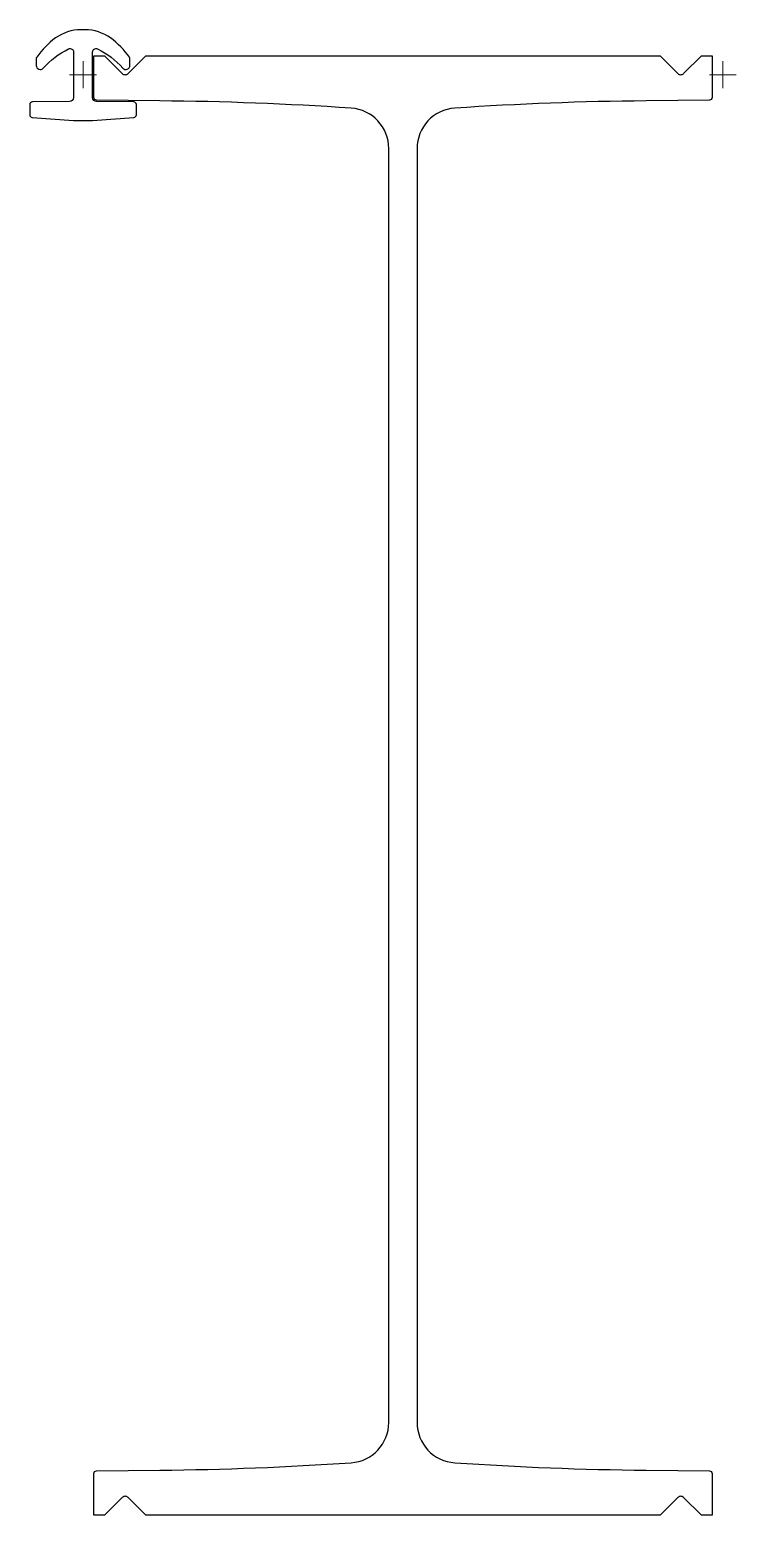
# Model space of a CAD drawing. Header units: millimetres. Extents: x -40 to 485, y -1069 to 33.
import ezdxf

# ---------------------------------------------------------------- set-up
doc = ezdxf.new("R2010")
doc.units = ezdxf.units.MM
doc.layers.get('0').update_dxf_attribs({"lineweight": 25})
doc.layers.add('ref', color=252, linetype='Continuous', lineweight=5)

msp = doc.modelspace()

# ---------------------------------------------------------------- linework, layer by layer
msp.add_lwpolyline([(39.6, -22.2, 0.41156), (37.6, -20.2), (10.1, -19.9, -0.411293), (7.1, -16.9), (7.1, 16.9, -0.553081), (10.7, 19.2, -0.099418), (29.5, 4.9, 0.690736), (34.8, 6.9), (34.8, 12, 0.1545), (34.4, 13.1, 0.083568), (20.4, 27.3, 0.157346), (1.5, 33.4), (-1.5, 33.4, 0.157346), (-20.4, 27.3, 0.083568), (-34.4, 13.1, 0.1545), (-34.8, 12), (-34.8, 6.9, 0.690736), (-29.5, 4.9, -0.099418), (-10.7, 19.2, -0.553081), (-7.1, 16.9), (-7.1, -16.9, -0.411293), (-10.1, -19.9), (-37.6, -20.2, 0.41156), (-39.6, -22.2), (-39.6, -29.7, 0.394032), (-37.7, -31.7), (-7.1, -33.9), (7.1, -33.9), (37.7, -31.7, 0.394032), (39.6, -29.7)], format="xyb", close=True)
at = {"elevation": 0}
msp.add_lwpolyline([(227, -54.8, 0.394764), (199, -24.8, 0.014216), (57, -19.4), (10, -18.9, -0.411288), (8, -16.9), (8, 14.1), (15.9, 14.1), (29.1, 0.9, 0.414214), (33.4, 0.9), (46.5, 14.1), (428.5, 14.1), (441.6, 0.9, 0.414214), (445.9, 0.9), (459.1, 14.1), (467, 14.1), (467, -16.9, -0.411288), (465, -18.9), (418, -19.4, 0.014216), (276, -24.8, 0.394764), (248, -54.8), (248, -1000.4, 0.394764), (276, -1030.3, 0.014216), (418, -1035.8), (465, -1036.3, -0.411288), (467, -1038.3), (467, -1069.3), (459.1, -1069.3), (445.9, -1056.1, 0.414214), (441.6, -1056.1), (428.5, -1069.3), (46.5, -1069.3), (33.4, -1056.1, 0.414214), (29.1, -1056.1), (15.9, -1069.3), (8, -1069.3), (8, -1038.3, -0.411288), (10, -1036.3), (57, -1035.8, 0.014216), (199, -1030.3, 0.394764), (227, -1000.4)], format="xyb", close=True, dxfattribs=at)
at = {"layer": 'ref'}
for p, q in [((10, 0), (-10, 0)), ((0, -10), (0, 10)), ((465, 0), (485, 0)), ((475, -10), (475, 10))]:
    msp.add_line(p, q, dxfattribs=at)

doc.saveas('drawing.dxf')
